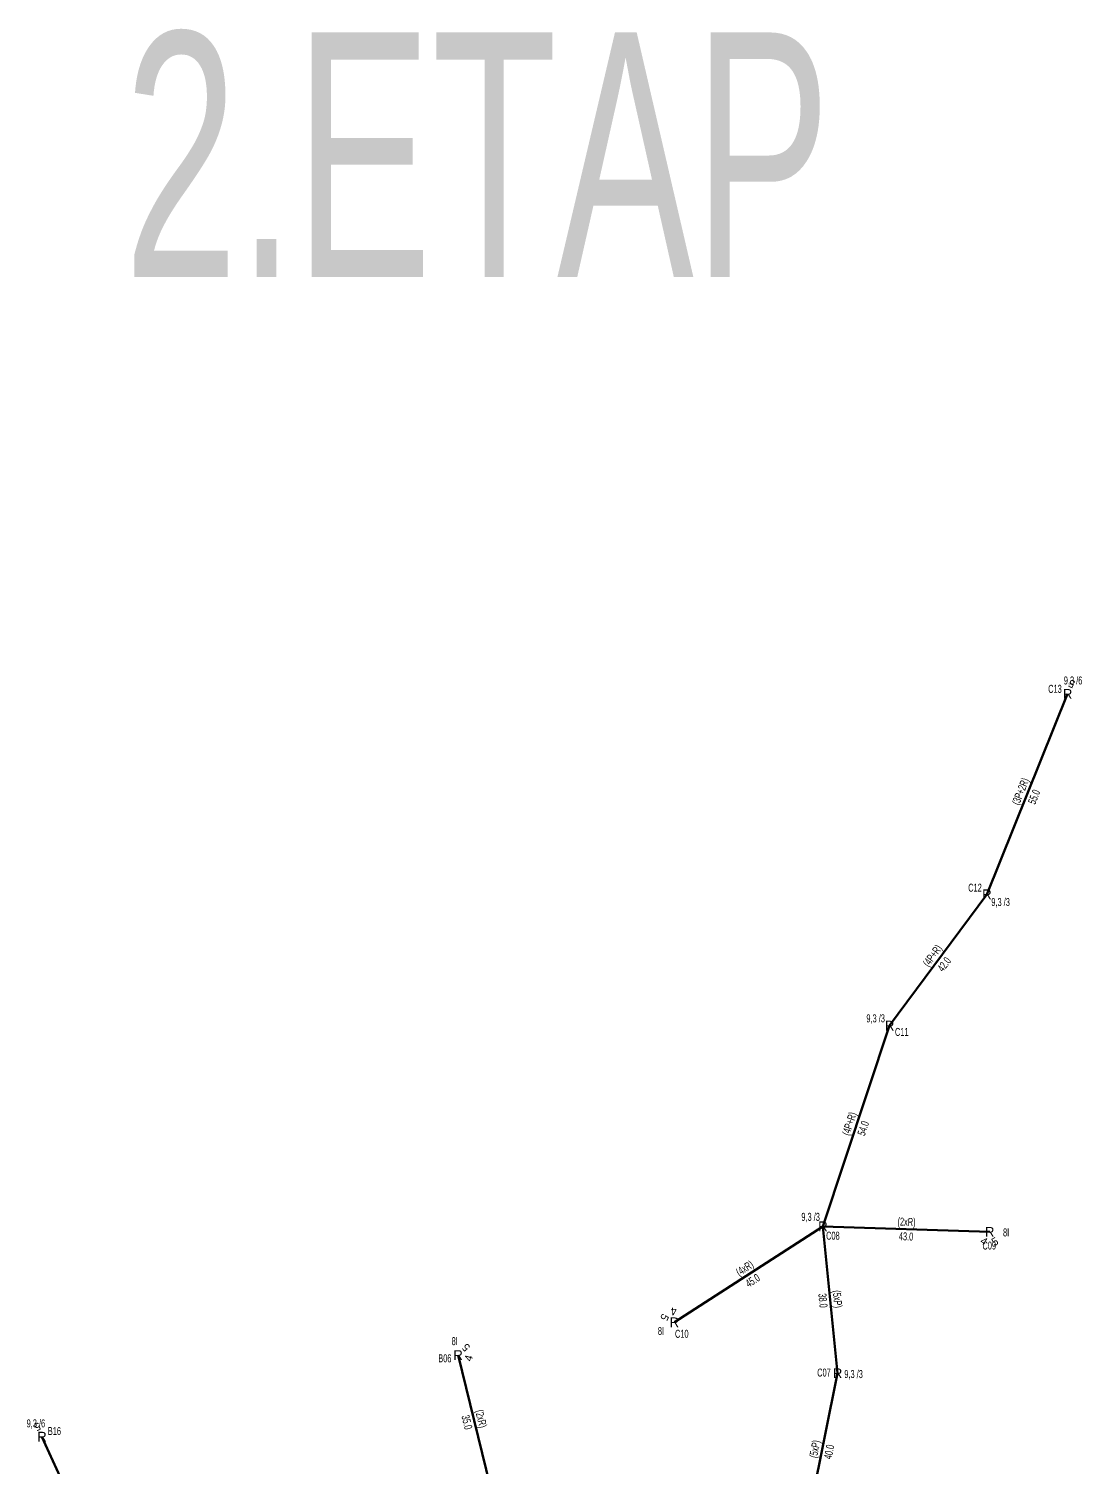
# Model space of a CAD drawing. Header units: millimetres. Extents: x 554556 to 559004, y 4084130 to 4087120.
# Drawn here: x 555964.8 to 556234.1, y 4086408.8 to 4086777.3 of the extents above; entities that cross this region are included whole.
import ezdxf
from ezdxf.enums import TextEntityAlignment as Align

# ---------------------------------------------------------------- set-up
doc = ezdxf.new("R2010")
doc.units = ezdxf.units.MM
for name, color, linetype, lineweight in [('DIREK_AG_MEVCUT', 120, 'Continuous', 25), ('HAT_AG_HAVAI_MEVCUT', 126, 'Continuous', 50), ('TRAFO_MEVCUT', 5, 'Continuous', 30)]:
    doc.layers.add(name, color=color, linetype=linetype, lineweight=lineweight)
doc.styles.add('Direk', font='B_CAD')
doc.styles.get("Standard").update_dxf_attribs({"font": 'Arial'})

msp = doc.modelspace()

# ---------------------------------------------------------------- linework, layer by layer
at = {"layer": 'HAT_AG_HAVAI_MEVCUT'}
for p, q in [((556230.92, 4086606.91), (556210.24, 4086555.57)), ((556210.24, 4086555.57), (556185.32, 4086521.95)), ((556185.32, 4086521.95), (556168.23, 4086470.54)), ((556130.18, 4086445.96), (556168.23, 4086470.54)), ((556168.23, 4086470.54), (556210.96, 4086469.12)), ((556172, 4086432.91), (556168.23, 4086470.54)), ((556074.79, 4086437.57), (556082.98, 4086404.05)), ((556163.95, 4086393.39), (556172, 4086432.91)), ((555968.2, 4086416.66), (555985.2, 4086379.49))]:
    msp.add_line(p, q, dxfattribs=at)

# ---------------------------------------------------------------- texts
at = {"layer": 'DIREK_AG_MEVCUT', "linetype": 'ByBlock', "width": 0.53}
for s, p in [('9,3 /6', (556232.311337, 4086610.364121)), ('C13', (556227.673481, 4086608.217714)), ('C12', (556207.186064, 4086557.279817)), ('9,3 /3', (556213.750254, 4086553.604703)), ('9,3 /3', (556181.742701, 4086523.809642)), ('C11', (556188.425455, 4086520.335644)), ('9,3 /3', (556165.088494, 4086472.973554)), ('8I', (556215.156842, 4086468.980531)), ('C08', (556170.785939, 4086468.148939)), ('C09', (556210.843752, 4086465.621931)), ('8I', (556126.746501, 4086443.741987)), ('8I', (556073.919867, 4086441.131277)), ('C10', (556132.079168, 4086443.020075)), ('B06', (556071.390015, 4086436.739276)), ('C07', (556168.50447, 4086433.086836)), ('9,3 /3', (556176.093354, 4086432.70292)), ('9,3 /6', (555966.64065, 4086420.069473)), ('B16', (555971.382902, 4086418.115726))]:
    msp.add_text(s, height=2.05, dxfattribs=at).set_placement(p, align=Align.MIDDLE_CENTER)
at = {"layer": 'DIREK_AG_MEVCUT', "color": 32, "style": 'Direk'}
for s, rotation, p in [('5', 518.060186, (556231.966171, 4086609.507215)), ('4', 328.096652, (556209.480234, 4086466.742966)), ('5', 388.096652, (556212.278689, 4086466.649968)), ('5', 242.862141, (556127.688248, 4086447.237172)), ('4', 182.862141, (556130.040188, 4086448.756507)), ('5', 493.730175, (556076.813289, 4086439.505537)), ('4', 433.730175, (556077.477868, 4086436.785549)), ('5', 564.577371, (555967.035419, 4086419.206321))]:
    msp.add_text(s, height=2, rotation=rotation, dxfattribs=at).set_placement(p, align=Align.MIDDLE_CENTER)
at = {"layer": 'DIREK_AG_MEVCUT', "linetype": 'ByBlock', "style": 'Direk'}
for p in [(556230.92, 4086606.91), (556210.24, 4086555.57), (556185.32, 4086521.95), (556168.23, 4086470.54), (556210.96, 4086469.12), (556130.18, 4086445.96), (556074.79, 4086437.57), (556172, 4086432.91), (555968.2, 4086416.66)]:
    msp.add_text('R', height=2.5, dxfattribs=at).set_placement(p, align=Align.MIDDLE_CENTER)
at = {"layer": 'HAT_AG_HAVAI_MEVCUT', "lineweight": 30, "width": 0.53}
for s, rotation, p in [('(3P+2R)', 428.060186, (556219.79156, 4086581.557588, 278105.12)), ('(4P+R)', 413.453216, (556197.097135, 4086539.266157, 278092.66)), ('(4P+R)', 431.611872, (556175.9684, 4086496.513135, 278084.115)), ('(2xR)', 358.096652, (556189.623232, 4086470.679531, 278105.48)), ('(4xR)', 32.862141, (556148.743773, 4086458.963982, 278084.115)), ('(5xP)', 275.721146, (556170.960766, 4086451.809734, 278084.115)), ('(2xR)', 283.730175, (556079.710711, 4086421.011747, 278041.49)), ('(5xP)', 78.486684, (556167.142103, 4086413.319656, 278086))]:
    msp.add_text(s, height=2.05, rotation=rotation, dxfattribs=at).set_placement(p, align=Align.CENTER)
for s, rotation, p in [('55.0', 428.060186, (556221.36844, 4086580.922412, 278105.12)), ('42.0', 413.453216, (556198.462865, 4086538.253843, 278092.66)), ('54.0', 431.611872, (556177.5816, 4086495.976865, 278084.115)), ('43.0', 358.096652, (556189.566768, 4086468.980469, 278105.48)), ('45.0', 32.862141, (556149.666227, 4086457.536018, 278084.115)), ('38.0', 275.721146, (556169.269234, 4086451.640266, 278084.115)), ('35.0', 283.730175, (556078.059289, 4086420.608253, 278041.49)), ('40.0', 78.486684, (556168.807897, 4086412.980344, 278086))]:
    msp.add_text(s, height=2.05, rotation=rotation, dxfattribs=at).set_placement(p, align=Align.TOP_CENTER)
at = {"layer": 'TRAFO_MEVCUT', "color": 2, "width": 0.6}
msp.add_text('2.ETAP', height=62.6781994, dxfattribs=at).set_placement((556079.687765, 4086713.672235), align=Align.CENTER)

doc.saveas('drawing.dxf')
